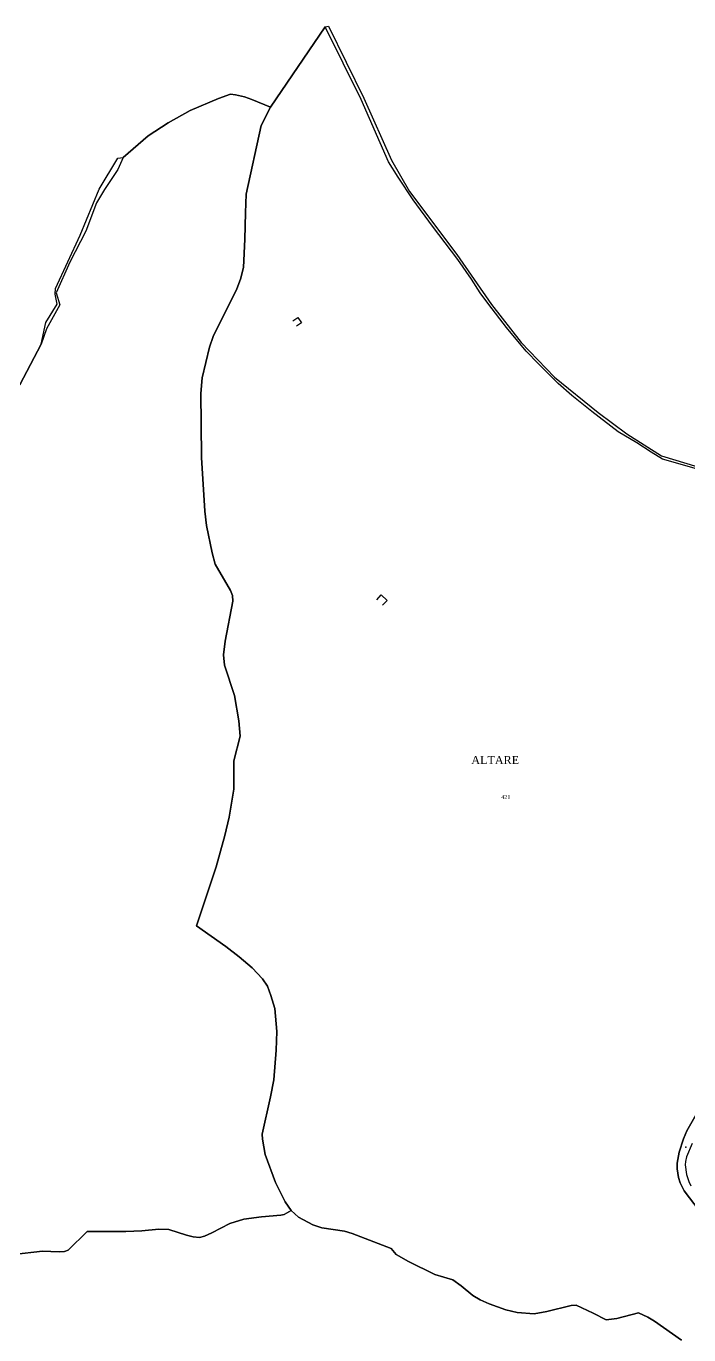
# Model space of a CAD drawing. Extents: x 1208104 to 1212743, y 6150498 to 6153217.
# Drawn here: x 1209259 to 1209590, y 6151117 to 6151771 of the extents above; entities that cross this region are included whole.
import ezdxf

# ---------------------------------------------------------------- set-up
doc = ezdxf.new("R2010")
doc.units = 0
doc.linetypes.add('CONTINU', pattern=[0])
doc.layers.get('0').update_dxf_attribs({"linetype": 'CONTINU'})
for name, color, linetype in [('1FLECHEFL', 7, 'CONTINU'), ('1LIEUDIT', 7, 'CONTINU'), ('1PARCELLE', 7, 'CONTINU'), ('1SUBDSECT', 7, 'CONTINU'), ('1TRONFLUV', 7, 'CONTINU'), ('3FISCLINE', 7, 'CONTINUOUS'), ('3LIEUDITTEX', 7, 'CONTINU'), ('3PARCELLETEX', 7, 'CONTINU')]:
    doc.layers.add(name, color=color, linetype=linetype)
doc.styles.get("Standard").update_dxf_attribs({"font": 'Times New Roman'})

# ---------------------------------------------------------------- blocks, each defined once
blk = doc.blocks.new('FLECHRU1')
blk.add_point((0, 0))

msp = doc.modelspace()

# ---------------------------------------------------------------- linework, layer by layer
at = {"layer": '1LIEUDIT'}
for points in [[(1209586.34, 6151114.39), (1209572.81, 6151123.89), (1209569.56, 6151125.89), (1209564.78, 6151128.15), (1209554.07, 6151125.29), (1209548.77, 6151124.66), (1209542.23, 6151127.86), (1209533.71, 6151131.85), (1209531.22, 6151131.72), (1209519.04, 6151128.76), (1209512.71, 6151127.59), (1209504.32, 6151128.19), (1209498.54, 6151129.64), (1209490.21, 6151132.63), (1209485.77, 6151134.64), (1209482.14, 6151136.8), (1209476.22, 6151141.56), (1209472.2, 6151144.51), (1209463.2, 6151147.28), (1209449.94, 6151153.8), (1209443.75, 6151157.22), (1209441.28, 6151160.26), (1209421.87, 6151167.69), (1209418.04, 6151168.95), (1209406.68, 6151170.48), (1209402.28, 6151172.09), (1209395.11, 6151175.87), (1209391.38, 6151179.16), (1209391.38, 6151179.16), (1209388.35, 6151183.57), (1209383.54, 6151193.14), (1209378.37, 6151207.12), (1209377.04, 6151214.92), (1209376.9, 6151217.42), (1209381.11, 6151235.99), (1209382.7, 6151244.45), (1209383.94, 6151259.3), (1209384.18, 6151268.62), (1209383.14, 6151280.17), (1209381.18, 6151286.72), (1209379.51, 6151291.34), (1209377.09, 6151294.96), (1209371.93, 6151300.42), (1209365.47, 6151306), (1209358.71, 6151311.15), (1209344.11, 6151321.44), (1209353.85, 6151350.88), (1209358.22, 6151366.68), (1209360.49, 6151375.74), (1209362.76, 6151389.79), (1209362.73, 6151403.91), (1209365.98, 6151416.22), (1209365.31, 6151423.82), (1209363.12, 6151436.48), (1209358.02, 6151451.75), (1209357.59, 6151456.93), (1209358.38, 6151463.72), (1209362.28, 6151483.64), (1209362, 6151486.47), (1209361.06, 6151488.97), (1209353.41, 6151502.27), (1209351.91, 6151507.78), (1209349.09, 6151521.52), (1209348.2, 6151528.62), (1209346.52, 6151555.51), (1209346.36, 6151572.24), (1209346.24, 6151587.46), (1209346.97, 6151595.32), (1209350.54, 6151610.67), (1209352.49, 6151616.03), (1209364.19, 6151639.74), (1209366.11, 6151644.61), (1209367.52, 6151650.39), (1209368.29, 6151664.58), (1209368.52, 6151677.76), (1209368.92, 6151687.11), (1209376.42, 6151721.41), (1209381.04, 6151730.48), (1209408.31, 6151770.62), (1209409.97, 6151771.03), (1209427.66, 6151735.11), (1209441.45, 6151704.1), (1209450.45, 6151688.36), (1209474.15, 6151656.96), (1209491.4, 6151632.01), (1209506.25, 6151612.97), (1209522.94, 6151595.62), (1209544.65, 6151577.95), (1209558.99, 6151567.25), (1209576.4, 6151556.37), (1209600.05, 6151549.17)], [(1209255.8, 6151591.87), (1209266.48, 6151612.13), (1209268.84, 6151623.03), (1209274.51, 6151632.18), (1209273.58, 6151637.09), (1209273.69, 6151639.93), (1209285.96, 6151666.57), (1209295.54, 6151689.65), (1209304.87, 6151705.05), (1209307.48, 6151705.4), (1209319.97, 6151716.24), (1209329.98, 6151722.69), (1209340.86, 6151728.83), (1209355.1, 6151734.84), (1209361.07, 6151736.98), (1209363.59, 6151736.69), (1209368.03, 6151735.66), (1209371.7, 6151734.4), (1209381.04, 6151730.48), (1209376.42, 6151721.41), (1209368.92, 6151687.11), (1209368.52, 6151677.76), (1209368.29, 6151664.58), (1209367.52, 6151650.39), (1209366.11, 6151644.61), (1209364.19, 6151639.74), (1209352.49, 6151616.03), (1209350.54, 6151610.67), (1209346.97, 6151595.32), (1209346.24, 6151587.46), (1209346.36, 6151572.24), (1209346.52, 6151555.51), (1209348.2, 6151528.62), (1209349.09, 6151521.52), (1209351.91, 6151507.78), (1209353.41, 6151502.27), (1209361.06, 6151488.97), (1209362, 6151486.47), (1209362.28, 6151483.64), (1209358.38, 6151463.72), (1209357.59, 6151456.93), (1209358.02, 6151451.75), (1209363.12, 6151436.48), (1209365.31, 6151423.82), (1209365.98, 6151416.22), (1209362.73, 6151403.91), (1209362.76, 6151389.79), (1209360.49, 6151375.74), (1209358.22, 6151366.68), (1209353.85, 6151350.88), (1209344.11, 6151321.44), (1209358.71, 6151311.15), (1209365.47, 6151306), (1209371.93, 6151300.42), (1209377.09, 6151294.96), (1209379.51, 6151291.34), (1209381.18, 6151286.72), (1209383.14, 6151280.17), (1209384.18, 6151268.62), (1209383.94, 6151259.3), (1209382.7, 6151244.45), (1209381.11, 6151235.99), (1209376.9, 6151217.42), (1209377.04, 6151214.92), (1209378.37, 6151207.12), (1209383.54, 6151193.14), (1209388.35, 6151183.57), (1209391.38, 6151179.16), (1209387.82, 6151177.22), (1209386.21, 6151176.87), (1209376.63, 6151176.1), (1209367.74, 6151174.95), (1209360.72, 6151172.75), (1209351.74, 6151168.08), (1209348.03, 6151166.42), (1209345.59, 6151165.79), (1209342.37, 6151166.01), (1209339.1, 6151166.89), (1209330.26, 6151169.75), (1209325.34, 6151169.88), (1209316.76, 6151168.98), (1209308.78, 6151168.67), (1209289.51, 6151168.74), (1209279.94, 6151159.37), (1209278.14, 6151158.73), (1209275.51, 6151158.6), (1209267.24, 6151158.92), (1209252.72, 6151157.2)], [(1209593.6, 6151227.13), (1209589.03, 6151218.94), (1209587.27, 6151215.1), (1209585.12, 6151208.37), (1209584.22, 6151202.81), (1209584.18, 6151199.99), (1209584.86, 6151195.71), (1209585.59, 6151193.1), (1209587.69, 6151189.01), (1209595.08, 6151179.2)], [(1209593.6, 6151227.13), (1209589.03, 6151218.94), (1209587.27, 6151215.1), (1209585.12, 6151208.37), (1209584.22, 6151202.81), (1209584.18, 6151199.99), (1209584.86, 6151195.71), (1209585.59, 6151193.1), (1209587.69, 6151189.01), (1209595.08, 6151179.2)], [(1209252.72, 6151157.2), (1209267.24, 6151158.92), (1209275.51, 6151158.6), (1209278.14, 6151158.73), (1209279.94, 6151159.37), (1209289.51, 6151168.74), (1209308.78, 6151168.67), (1209316.76, 6151168.98), (1209325.34, 6151169.88), (1209330.26, 6151169.75), (1209339.1, 6151166.89), (1209342.37, 6151166.01), (1209345.59, 6151165.79), (1209348.03, 6151166.42), (1209351.74, 6151168.08), (1209360.72, 6151172.75), (1209367.74, 6151174.95), (1209376.63, 6151176.1), (1209386.21, 6151176.87), (1209387.82, 6151177.22), (1209391.38, 6151179.16), (1209395.11, 6151175.87), (1209402.28, 6151172.09), (1209406.68, 6151170.48), (1209418.04, 6151168.95), (1209421.87, 6151167.69), (1209441.28, 6151160.26), (1209443.75, 6151157.22), (1209449.94, 6151153.8), (1209463.2, 6151147.28), (1209472.2, 6151144.51), (1209476.22, 6151141.56), (1209482.14, 6151136.8), (1209485.77, 6151134.64), (1209490.21, 6151132.63), (1209498.54, 6151129.64), (1209504.32, 6151128.19), (1209512.71, 6151127.59), (1209519.04, 6151128.76), (1209531.22, 6151131.72), (1209533.71, 6151131.85), (1209542.23, 6151127.86), (1209548.77, 6151124.66), (1209554.07, 6151125.29), (1209564.78, 6151128.15), (1209569.56, 6151125.89), (1209572.81, 6151123.89), (1209586.34, 6151114.39)]]:
    msp.add_lwpolyline(points, dxfattribs=at)
at = {"layer": '1PARCELLE'}
for points in [[(1209599.65, 6151548.14), (1209576.91, 6151554.69), (1209571.17, 6151558.12), (1209564.07, 6151562.8), (1209554.62, 6151568.28), (1209541.5, 6151578.51), (1209531.54, 6151586.48), (1209524.8, 6151592.47), (1209514.89, 6151602.36), (1209508.72, 6151608.69), (1209498.88, 6151620.41), (1209490.11, 6151631.99), (1209485.82, 6151637.82), (1209481.4, 6151644.61), (1209474.55, 6151654.47), (1209462.01, 6151671.14), (1209452.26, 6151684.19), (1209444.81, 6151695.51), (1209439.95, 6151703.2), (1209426.33, 6151734.38), (1209408.31, 6151770.62), (1209408.31, 6151770.62), (1209381.04, 6151730.48), (1209376.42, 6151721.41), (1209368.92, 6151687.11), (1209368.52, 6151677.76), (1209368.29, 6151664.58), (1209367.52, 6151650.39), (1209366.11, 6151644.61), (1209364.19, 6151639.74), (1209352.49, 6151616.03), (1209350.54, 6151610.67), (1209346.97, 6151595.32), (1209346.24, 6151587.46), (1209346.36, 6151572.24), (1209346.52, 6151555.51), (1209348.2, 6151528.62), (1209349.09, 6151521.52), (1209351.91, 6151507.78), (1209353.41, 6151502.27), (1209361.06, 6151488.97), (1209362, 6151486.47), (1209362.28, 6151483.64), (1209358.38, 6151463.72), (1209357.59, 6151456.93), (1209358.02, 6151451.75), (1209363.12, 6151436.48), (1209365.31, 6151423.82), (1209365.98, 6151416.22), (1209362.73, 6151403.91), (1209362.76, 6151389.79), (1209360.49, 6151375.74), (1209358.22, 6151366.68), (1209353.85, 6151350.88), (1209344.11, 6151321.44), (1209358.71, 6151311.15), (1209365.47, 6151306), (1209371.93, 6151300.42), (1209377.09, 6151294.96), (1209379.51, 6151291.34), (1209381.18, 6151286.72), (1209383.14, 6151280.17), (1209384.18, 6151268.62), (1209383.94, 6151259.3), (1209382.7, 6151244.45), (1209381.11, 6151235.99), (1209376.9, 6151217.42), (1209377.04, 6151214.92), (1209378.37, 6151207.12), (1209383.54, 6151193.14), (1209388.35, 6151183.57), (1209391.38, 6151179.16), (1209395.11, 6151175.87), (1209402.28, 6151172.09), (1209406.68, 6151170.48), (1209418.04, 6151168.95), (1209421.87, 6151167.69), (1209441.28, 6151160.26), (1209443.75, 6151157.22), (1209449.94, 6151153.8), (1209463.2, 6151147.28), (1209472.2, 6151144.51), (1209476.22, 6151141.56), (1209482.14, 6151136.8), (1209485.77, 6151134.64), (1209490.21, 6151132.63), (1209498.54, 6151129.64), (1209504.32, 6151128.19), (1209512.71, 6151127.59), (1209519.04, 6151128.76), (1209531.22, 6151131.72), (1209533.71, 6151131.85), (1209542.23, 6151127.86), (1209548.77, 6151124.66), (1209554.07, 6151125.29), (1209564.78, 6151128.15), (1209569.56, 6151125.89), (1209572.81, 6151123.89), (1209586.34, 6151114.39)], [(1209252.72, 6151157.2), (1209267.24, 6151158.92), (1209275.51, 6151158.6), (1209278.14, 6151158.73), (1209279.94, 6151159.37), (1209289.51, 6151168.74), (1209308.78, 6151168.67), (1209316.76, 6151168.98), (1209325.34, 6151169.88), (1209330.26, 6151169.75), (1209339.1, 6151166.89), (1209342.37, 6151166.01), (1209345.59, 6151165.79), (1209348.03, 6151166.42), (1209351.74, 6151168.08), (1209360.72, 6151172.75), (1209367.74, 6151174.95), (1209376.63, 6151176.1), (1209386.21, 6151176.87), (1209387.82, 6151177.22), (1209391.38, 6151179.16), (1209388.35, 6151183.57), (1209383.54, 6151193.14), (1209378.37, 6151207.12), (1209377.04, 6151214.92), (1209376.9, 6151217.42), (1209381.11, 6151235.99), (1209382.7, 6151244.45), (1209383.94, 6151259.3), (1209384.18, 6151268.62), (1209383.14, 6151280.17), (1209381.18, 6151286.72), (1209379.51, 6151291.34), (1209377.09, 6151294.96), (1209371.93, 6151300.42), (1209365.47, 6151306), (1209358.71, 6151311.15), (1209344.11, 6151321.44), (1209353.85, 6151350.88), (1209358.22, 6151366.68), (1209360.49, 6151375.74), (1209362.76, 6151389.79), (1209362.73, 6151403.91), (1209365.98, 6151416.22), (1209365.31, 6151423.82), (1209363.12, 6151436.48), (1209358.02, 6151451.75), (1209357.59, 6151456.93), (1209358.38, 6151463.72), (1209362.28, 6151483.64), (1209362, 6151486.47), (1209361.06, 6151488.97), (1209353.41, 6151502.27), (1209351.91, 6151507.78), (1209349.09, 6151521.52), (1209348.2, 6151528.62), (1209346.52, 6151555.51), (1209346.36, 6151572.24), (1209346.24, 6151587.46), (1209346.97, 6151595.32), (1209350.54, 6151610.67), (1209352.49, 6151616.03), (1209364.19, 6151639.74), (1209366.11, 6151644.61), (1209367.52, 6151650.39), (1209368.29, 6151664.58), (1209368.52, 6151677.76), (1209368.92, 6151687.11), (1209376.42, 6151721.41), (1209381.04, 6151730.48), (1209371.7, 6151734.4), (1209368.03, 6151735.66), (1209363.59, 6151736.69), (1209361.07, 6151736.98), (1209355.1, 6151734.84), (1209340.86, 6151728.83), (1209329.98, 6151722.69), (1209319.97, 6151716.24), (1209307.48, 6151705.4), (1209304.84, 6151699.34), (1209298.21, 6151689.34), (1209294.17, 6151682.72), (1209288.75, 6151668.55), (1209280.89, 6151653.1), (1209273.98, 6151637.78), (1209275.8, 6151631.86), (1209269.2, 6151619.75), (1209266.48, 6151612.13), (1209255.8, 6151591.87)], [(1209595.08, 6151179.2), (1209587.69, 6151189.01), (1209585.59, 6151193.1), (1209584.86, 6151195.71), (1209584.18, 6151199.99), (1209584.22, 6151202.81), (1209585.12, 6151208.37), (1209587.27, 6151215.1), (1209589.03, 6151218.94), (1209593.6, 6151227.13)], [(1209591.73, 6151212.61), (1209588.87, 6151206.02), (1209588.26, 6151203.72), (1209588.19, 6151202.05), (1209588.86, 6151197.19), (1209589.97, 6151193.66), (1209590.99, 6151191.48)], [(1209252.72, 6151157.2), (1209267.24, 6151158.92), (1209275.51, 6151158.6), (1209278.14, 6151158.73), (1209279.94, 6151159.37), (1209289.51, 6151168.74), (1209308.78, 6151168.67), (1209316.76, 6151168.98), (1209325.34, 6151169.88), (1209330.26, 6151169.75), (1209339.1, 6151166.89), (1209342.37, 6151166.01), (1209345.59, 6151165.79), (1209348.03, 6151166.42), (1209351.74, 6151168.08), (1209360.72, 6151172.75), (1209367.74, 6151174.95), (1209376.63, 6151176.1), (1209386.21, 6151176.87), (1209387.82, 6151177.22), (1209391.38, 6151179.16), (1209395.11, 6151175.87), (1209402.28, 6151172.09), (1209406.68, 6151170.48), (1209418.04, 6151168.95), (1209421.87, 6151167.69), (1209441.28, 6151160.26), (1209443.75, 6151157.22), (1209449.94, 6151153.8), (1209463.2, 6151147.28), (1209472.2, 6151144.51), (1209476.22, 6151141.56), (1209482.14, 6151136.8), (1209485.77, 6151134.64), (1209490.21, 6151132.63), (1209498.54, 6151129.64), (1209504.32, 6151128.19), (1209512.71, 6151127.59), (1209519.04, 6151128.76), (1209531.22, 6151131.72), (1209533.71, 6151131.85), (1209542.23, 6151127.86), (1209548.77, 6151124.66), (1209554.07, 6151125.29), (1209564.78, 6151128.15), (1209569.56, 6151125.89), (1209572.81, 6151123.89), (1209586.34, 6151114.39)]]:
    msp.add_lwpolyline(points, dxfattribs=at)
at = {"layer": '1SUBDSECT'}
msp.add_lwpolyline([(1209255.8, 6151591.87), (1209266.48, 6151612.13), (1209268.84, 6151623.03), (1209274.51, 6151632.18), (1209273.58, 6151637.09), (1209273.69, 6151639.93), (1209285.96, 6151666.57), (1209295.54, 6151689.65), (1209304.87, 6151705.05), (1209307.48, 6151705.4), (1209319.97, 6151716.24), (1209329.98, 6151722.69), (1209340.86, 6151728.83), (1209355.1, 6151734.84), (1209361.07, 6151736.98), (1209363.59, 6151736.69), (1209368.03, 6151735.66), (1209371.7, 6151734.4), (1209381.04, 6151730.48), (1209408.31, 6151770.62), (1209409.97, 6151771.03), (1209427.66, 6151735.11), (1209441.45, 6151704.1), (1209450.45, 6151688.36), (1209474.15, 6151656.96), (1209491.4, 6151632.01), (1209506.25, 6151612.97), (1209522.94, 6151595.62), (1209544.65, 6151577.95), (1209558.99, 6151567.25), (1209576.4, 6151556.37), (1209600.05, 6151549.17)], dxfattribs=at)
at = {"layer": '1TRONFLUV'}
for points in [[(1209595.08, 6151179.2), (1209587.69, 6151189.01), (1209585.59, 6151193.1), (1209584.86, 6151195.71), (1209584.18, 6151199.99), (1209584.22, 6151202.81), (1209585.12, 6151208.37), (1209587.27, 6151215.1), (1209589.03, 6151218.94), (1209593.6, 6151227.13)], [(1209591.73, 6151212.61), (1209588.87, 6151206.02), (1209588.26, 6151203.72), (1209588.19, 6151202.05), (1209588.86, 6151197.19), (1209589.97, 6151193.66), (1209590.99, 6151191.48)]]:
    msp.add_lwpolyline(points, dxfattribs=at)
at = {"layer": '3FISCLINE'}
for points in [[(1209392.23, 6151623.77), (1209394.76, 6151625.4), (1209396.58, 6151622.71), (1209394.06, 6151621.09)], [(1209434.1, 6151484.36), (1209436.33, 6151486.87), (1209439.31, 6151484.11), (1209436.92, 6151481.7)]]:
    msp.add_lwpolyline(points, dxfattribs=at)

# ---------------------------------------------------------------- block references
at = {"layer": '1FLECHEFL', "rotation": 63.4}
msp.add_blockref('FLECHRU1', (1209588.51, 6151210.93), dxfattribs=at)

# ---------------------------------------------------------------- texts
at = {"layer": '3LIEUDITTEX'}
msp.add_text('ALTARE', height=4, dxfattribs=at).set_placement((1209481.37, 6151402.34))
at = {"layer": '3PARCELLETEX'}
msp.add_text('421', height=2, dxfattribs=at).set_placement((1209496.29, 6151384.82))

doc.saveas('drawing.dxf')
